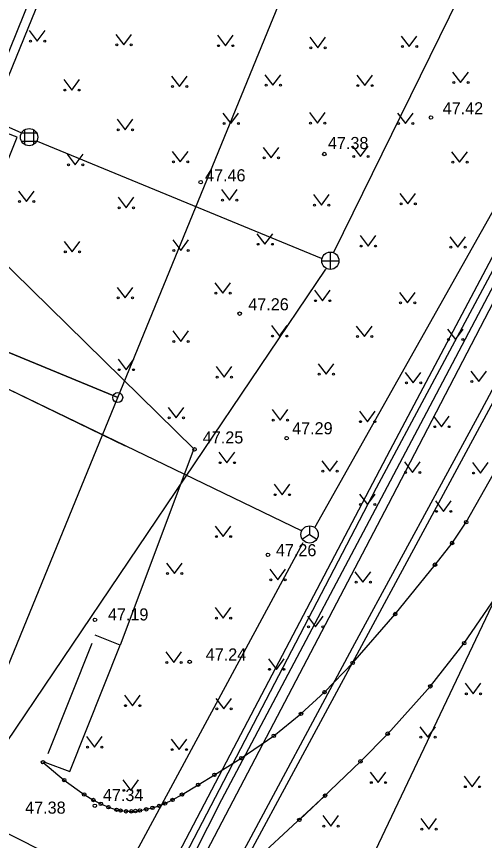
# Model space of a CAD drawing. Extents: x 641249 to 641933, y 6455704 to 6456001.
# Drawn here: x 641814.25 to 641841.33, y 6455746.7 to 6455794.42 of the extents above; entities that cross this region are included whole.
import ezdxf

# ---------------------------------------------------------------- set-up
doc = ezdxf.new("R2010")
doc.units = 0
for name, color, linetype in [('DKAEV', 7, 'Continuous'), ('DTRASS', 7, 'Continuous'), ('HALJASTUS', 7, 'Continuous'), ('HOONE', 7, 'Continuous'), ('HOONEDET', 7, 'Continuous'), ('KKAEV', 7, 'Continuous'), ('KORGUS', 7, 'Continuous'), ('MPKAABEL', 7, 'Continuous'), ('PIIR', 7, 'Continuous'), ('SIKAEV', 7, 'Continuous'), ('SITRASS', 7, 'Continuous'), ('TEE', 7, 'Continuous'), ('TTRASS', 7, 'Continuous')]:
    doc.layers.add(name, color=color, linetype=linetype)

msp = doc.modelspace()

# ---------------------------------------------------------------- linework, layer by layer
at = {"layer": 'DKAEV'}
for p, q in [((641814.547, 6455787.68), (641815.413, 6455787.68)), ((641814.73, 6455786.997), (641814.73, 6455787.863)), ((641815.23, 6455787.863), (641815.23, 6455786.997)), ((641815.413, 6455787.18), (641814.547, 6455787.18))]:
    msp.add_line(p, q, dxfattribs=at)
msp.add_circle((641814.98, 6455787.43), 0.5, dxfattribs=at)
at = {"layer": 'DTRASS'}
for p, q in [((641850.25, 6455816.74), (641832.592, 6455780.758)), ((641807.966, 6455790.566), (641814.503, 6455787.701)), ((641815.437, 6455787.203), (641831.872, 6455780.414)), ((641811.08, 6455748.533), (641832.144, 6455779.783))]:
    msp.add_line(p, q, dxfattribs=at)
at = {"layer": 'HALJASTUS'}
for p, q in [((641814.991, 6455793.597), (641815.455, 6455792.99)), ((641815.455, 6455792.99), (641815.9, 6455793.597)), ((641819.991, 6455793.376), (641820.454, 6455792.769)), ((641820.454, 6455792.769), (641820.9, 6455793.376)), ((641825.876, 6455793.331), (641826.339, 6455792.725)), ((641826.339, 6455792.725), (641826.784, 6455793.331)), ((641831.224, 6455793.211), (641831.687, 6455792.604)), ((641831.687, 6455792.604), (641832.133, 6455793.211)), ((641836.515, 6455793.286), (641836.978, 6455792.68)), ((641836.978, 6455792.68), (641837.424, 6455793.286)), ((641823.221, 6455790.964), (641823.684, 6455790.357)), ((641823.684, 6455790.357), (641824.13, 6455790.964)), ((641828.629, 6455791.043), (641829.092, 6455790.437)), ((641829.092, 6455790.437), (641829.538, 6455791.043)), ((641833.945, 6455791.018), (641834.409, 6455790.411)), ((641834.409, 6455790.411), (641834.854, 6455791.018)), ((641839.488, 6455791.194), (641839.951, 6455790.588)), ((641839.951, 6455790.588), (641840.397, 6455791.194)), ((641816.982, 6455790.764), (641817.446, 6455790.157)), ((641817.446, 6455790.157), (641817.891, 6455790.764)), ((641820.079, 6455788.461), (641820.543, 6455787.855)), ((641820.543, 6455787.855), (641820.988, 6455788.461)), ((641826.196, 6455788.826), (641826.659, 6455788.219)), ((641826.659, 6455788.219), (641827.105, 6455788.826)), ((641831.199, 6455788.85), (641831.662, 6455788.244)), ((641831.662, 6455788.244), (641832.108, 6455788.85)), ((641836.288, 6455788.825), (641836.752, 6455788.219)), ((641836.752, 6455788.219), (641837.197, 6455788.825)), ((641823.265, 6455786.602), (641823.728, 6455785.995)), ((641823.728, 6455785.995), (641824.174, 6455786.602)), ((641828.516, 6455786.839), (641828.98, 6455786.232)), ((641828.98, 6455786.232), (641829.425, 6455786.839)), ((641833.699, 6455786.912), (641834.163, 6455786.305)), ((641834.163, 6455786.305), (641834.608, 6455786.912)), ((641839.43, 6455786.583), (641839.893, 6455785.977)), ((641839.893, 6455785.977), (641840.339, 6455786.583)), ((641817.191, 6455786.435), (641817.654, 6455785.828)), ((641817.654, 6455785.828), (641818.1, 6455786.435)), ((641814.359, 6455784.31), (641814.822, 6455783.703)), ((641814.822, 6455783.703), (641815.268, 6455784.31)), ((641826.107, 6455784.392), (641826.571, 6455783.786)), ((641826.571, 6455783.786), (641827.016, 6455784.392)), ((641831.436, 6455784.1), (641831.9, 6455783.494)), ((641831.9, 6455783.494), (641832.345, 6455784.1)), ((641836.437, 6455784.173), (641836.9, 6455783.567)), ((641836.9, 6455783.567), (641837.346, 6455784.173)), ((641820.124, 6455783.945), (641820.587, 6455783.339)), ((641820.587, 6455783.339), (641821.033, 6455783.945)), ((641828.164, 6455781.831), (641828.627, 6455781.224)), ((641828.627, 6455781.224), (641829.073, 6455781.831)), ((641834.137, 6455781.732), (641834.6, 6455781.125)), ((641834.6, 6455781.125), (641835.046, 6455781.732)), ((641817.014, 6455781.388), (641817.477, 6455780.781)), ((641817.477, 6455780.781), (641817.923, 6455781.388)), ((641823.297, 6455781.476), (641823.76, 6455780.87)), ((641823.76, 6455780.87), (641824.206, 6455781.476)), ((641839.32, 6455781.659), (641839.783, 6455781.052)), ((641839.783, 6455781.052), (641840.229, 6455781.659)), ((641825.73, 6455778.997), (641826.193, 6455778.39)), ((641826.193, 6455778.39), (641826.639, 6455778.997)), ((641820.067, 6455778.731), (641820.53, 6455778.125)), ((641820.53, 6455778.125), (641820.976, 6455778.731)), ((641831.492, 6455778.565), (641831.956, 6455777.958)), ((641831.956, 6455777.958), (641832.401, 6455778.565)), ((641836.404, 6455778.441), (641836.867, 6455777.834)), ((641836.867, 6455777.834), (641837.313, 6455778.441)), ((641829.004, 6455776.518), (641829.468, 6455775.911)), ((641829.468, 6455775.911), (641829.913, 6455776.518)), ((641833.914, 6455776.491), (641834.378, 6455775.885)), ((641834.378, 6455775.885), (641834.823, 6455776.491)), ((641823.297, 6455776.208), (641823.76, 6455775.601)), ((641823.76, 6455775.601), (641824.206, 6455776.208)), ((641839.188, 6455776.311), (641839.651, 6455775.704)), ((641839.651, 6455775.704), (641840.097, 6455776.311)), ((641820.13, 6455774.57), (641820.593, 6455773.963)), ((641820.593, 6455773.963), (641821.039, 6455774.57)), ((641825.8, 6455774.142), (641826.263, 6455773.535)), ((641826.263, 6455773.535), (641826.709, 6455774.142)), ((641831.703, 6455774.304), (641832.167, 6455773.697)), ((641832.167, 6455773.697), (641832.612, 6455774.304)), ((641836.746, 6455773.805), (641837.209, 6455773.198)), ((641837.209, 6455773.198), (641837.655, 6455773.805)), ((641840.532, 6455773.879), (641840.995, 6455773.273)), ((641840.995, 6455773.273), (641841.441, 6455773.879)), ((641823.019, 6455771.782), (641823.482, 6455771.176)), ((641823.482, 6455771.176), (641823.928, 6455771.782)), ((641829.048, 6455771.648), (641829.512, 6455771.041)), ((641829.512, 6455771.041), (641829.957, 6455771.648)), ((641834.092, 6455771.559), (641834.556, 6455770.952)), ((641834.556, 6455770.952), (641835.001, 6455771.559)), ((641838.386, 6455771.267), (641838.849, 6455770.66)), ((641838.849, 6455770.66), (641839.295, 6455771.267)), ((641825.967, 6455769.182), (641826.43, 6455768.575)), ((641826.43, 6455768.575), (641826.876, 6455769.182)), ((641831.911, 6455768.691), (641832.375, 6455768.084)), ((641832.375, 6455768.084), (641832.82, 6455768.691)), ((641836.704, 6455768.619), (641837.168, 6455768.012)), ((641837.168, 6455768.012), (641837.613, 6455768.619)), ((641840.639, 6455768.583), (641841.102, 6455767.977)), ((641841.102, 6455767.977), (641841.548, 6455768.583)), ((641829.157, 6455767.331), (641829.621, 6455766.724)), ((641829.621, 6455766.724), (641830.066, 6455767.331)), ((641834.093, 6455766.758), (641834.557, 6455766.152)), ((641834.557, 6455766.152), (641835.002, 6455766.758)), ((641838.493, 6455766.365), (641838.956, 6455765.758)), ((641838.956, 6455765.758), (641839.402, 6455766.365)), ((641825.752, 6455764.9), (641826.215, 6455764.293)), ((641826.215, 6455764.293), (641826.661, 6455764.9)), ((641822.922, 6455762.763), (641823.385, 6455762.157)), ((641823.385, 6455762.157), (641823.831, 6455762.763)), ((641828.903, 6455762.401), (641829.367, 6455761.794)), ((641829.367, 6455761.794), (641829.812, 6455762.401)), ((641833.835, 6455762.26), (641834.299, 6455761.653)), ((641834.299, 6455761.653), (641834.744, 6455762.26)), ((641825.752, 6455760.184), (641826.215, 6455759.578)), ((641826.215, 6455759.578), (641826.661, 6455760.184)), ((641831.081, 6455759.683), (641831.544, 6455759.077)), ((641831.544, 6455759.077), (641831.99, 6455759.683)), ((641822.886, 6455757.614), (641823.349, 6455757.007)), ((641823.349, 6455757.007), (641823.795, 6455757.614)), ((641828.831, 6455757.215), (641829.294, 6455756.609)), ((641829.294, 6455756.609), (641829.74, 6455757.215)), ((641840.217, 6455755.804), (641840.68, 6455755.197)), ((641840.68, 6455755.197), (641841.126, 6455755.804)), ((641820.493, 6455755.112), (641820.957, 6455754.505)), ((641820.957, 6455754.505), (641821.402, 6455755.112)), ((641825.785, 6455754.927), (641826.249, 6455754.321)), ((641826.249, 6455754.321), (641826.694, 6455754.927)), ((641837.585, 6455753.287), (641838.048, 6455752.681)), ((641838.048, 6455752.681), (641838.494, 6455753.287)), ((641818.304, 6455752.71), (641818.768, 6455752.103)), ((641818.768, 6455752.103), (641819.213, 6455752.71)), ((641823.198, 6455752.565), (641823.662, 6455751.958)), ((641823.662, 6455751.958), (641824.107, 6455752.565)), ((641820.407, 6455750.208), (641820.87, 6455749.601)), ((641820.87, 6455749.601), (641821.316, 6455750.208)), ((641834.719, 6455750.654), (641835.183, 6455750.047)), ((641835.183, 6455750.047), (641835.628, 6455750.654)), ((641840.158, 6455750.42), (641840.622, 6455749.813)), ((641840.622, 6455749.813), (641841.067, 6455750.42)), ((641831.971, 6455748.138), (641832.434, 6455747.531)), ((641832.434, 6455747.531), (641832.88, 6455748.138)), ((641837.644, 6455747.962), (641838.107, 6455747.355)), ((641838.107, 6455747.355), (641838.553, 6455747.962))]:
    msp.add_line(p, q, dxfattribs=at)
for centre in [(641815.054, 6455792.99), (641815.882, 6455792.99), (641820.053, 6455792.769), (641820.882, 6455792.769), (641825.938, 6455792.725), (641826.767, 6455792.725), (641836.577, 6455792.68), (641837.406, 6455792.68), (641831.286, 6455792.604), (641832.115, 6455792.604), (641823.283, 6455790.357), (641824.112, 6455790.357), (641828.691, 6455790.437), (641829.52, 6455790.437), (641834.007, 6455790.411), (641834.836, 6455790.411), (641839.55, 6455790.588), (641840.379, 6455790.588), (641817.045, 6455790.157), (641817.873, 6455790.157), (641820.142, 6455787.855), (641820.971, 6455787.855), (641826.258, 6455788.219), (641827.087, 6455788.219), (641831.261, 6455788.244), (641832.09, 6455788.244), (641836.351, 6455788.219), (641837.179, 6455788.219), (641823.327, 6455785.995), (641824.156, 6455785.995), (641828.579, 6455786.232), (641829.408, 6455786.232), (641833.762, 6455786.305), (641834.59, 6455786.305), (641839.492, 6455785.977), (641840.321, 6455785.977), (641817.253, 6455785.828), (641818.082, 6455785.828), (641814.421, 6455783.703), (641815.25, 6455783.703), (641826.17, 6455783.786), (641826.999, 6455783.786), (641836.499, 6455783.567), (641837.328, 6455783.567), (641820.186, 6455783.339), (641821.015, 6455783.339), (641831.499, 6455783.494), (641832.327, 6455783.494), (641828.226, 6455781.224), (641829.055, 6455781.224), (641817.076, 6455780.781), (641817.905, 6455780.781), (641823.359, 6455780.87), (641824.188, 6455780.87), (641834.199, 6455781.125), (641835.028, 6455781.125), (641839.382, 6455781.052), (641840.211, 6455781.052), (641825.792, 6455778.39), (641826.621, 6455778.39), (641820.129, 6455778.125), (641820.958, 6455778.125), (641831.555, 6455777.958), (641832.383, 6455777.958), (641836.466, 6455777.834), (641837.295, 6455777.834), (641823.359, 6455775.601), (641824.188, 6455775.601), (641829.067, 6455775.911), (641829.895, 6455775.911), (641833.977, 6455775.885), (641834.806, 6455775.885), (641839.25, 6455775.704), (641840.079, 6455775.704), (641820.192, 6455773.963), (641821.021, 6455773.963), (641825.862, 6455773.535), (641826.691, 6455773.535), (641831.766, 6455773.697), (641832.594, 6455773.697), (641836.808, 6455773.198), (641837.637, 6455773.198), (641840.594, 6455773.273), (641823.081, 6455771.176), (641823.91, 6455771.176), (641829.111, 6455771.041), (641829.94, 6455771.041), (641834.155, 6455770.952), (641834.984, 6455770.952), (641838.448, 6455770.66), (641839.277, 6455770.66), (641826.029, 6455768.575), (641826.858, 6455768.575), (641831.974, 6455768.084), (641832.803, 6455768.084), (641836.767, 6455768.012), (641837.596, 6455768.012), (641840.701, 6455767.977), (641829.22, 6455766.724), (641830.048, 6455766.724), (641834.156, 6455766.152), (641834.984, 6455766.152), (641838.555, 6455765.758), (641839.384, 6455765.758), (641825.814, 6455764.293), (641826.643, 6455764.293), (641822.984, 6455762.157), (641823.813, 6455762.157), (641828.966, 6455761.794), (641829.795, 6455761.794), (641833.898, 6455761.653), (641834.726, 6455761.653), (641825.814, 6455759.578), (641826.643, 6455759.578), (641831.143, 6455759.077), (641831.972, 6455759.077), (641822.948, 6455757.007), (641823.777, 6455757.007), (641828.893, 6455756.609), (641829.722, 6455756.609), (641840.279, 6455755.197), (641841.108, 6455755.197), (641820.556, 6455754.505), (641821.384, 6455754.505), (641825.848, 6455754.321), (641826.677, 6455754.321), (641837.647, 6455752.681), (641838.476, 6455752.681), (641818.367, 6455752.103), (641819.196, 6455752.103), (641823.261, 6455751.958), (641824.089, 6455751.958), (641834.782, 6455750.047), (641835.611, 6455750.047), (641840.221, 6455749.813), (641841.049, 6455749.813), (641820.469, 6455749.601), (641821.298, 6455749.601), (641832.033, 6455747.531), (641832.862, 6455747.531), (641837.706, 6455747.355), (641838.535, 6455747.355)]:
    msp.add_circle(centre, 0.055, dxfattribs=at)
at = {"layer": 'HOONE'}
msp.add_lwpolyline([(641816.795, 6455799.83), (641812.57, 6455789.38)], dxfattribs=at)
at = {"layer": 'HOONEDET'}
msp.add_lwpolyline([(641798.037, 6455798.339), (641797.553, 6455798.549), (641801.293, 6455807.163), (641810.72, 6455803.286), (641810.613, 6455803.073), (641817.562, 6455800.275), (641812.646, 6455788.212), (641808.101, 6455789.919)], dxfattribs=at)
at = {"layer": 'KKAEV'}
for p, q in [((641832.41, 6455779.77), (641832.41, 6455780.77)), ((641831.91, 6455780.27), (641832.91, 6455780.27))]:
    msp.add_line(p, q, dxfattribs=at)
msp.add_circle((641832.41, 6455780.27), 0.5, dxfattribs=at)
at = {"layer": 'KORGUS'}
for centre in [(641838.234, 6455788.569), (641832.06, 6455786.451), (641824.91, 6455784.82), (641827.16, 6455777.209), (641829.882, 6455769.997), (641824.556, 6455769.349), (641840.267, 6455765.135), (641839.455, 6455763.922), (641828.8, 6455763.239), (641838.468, 6455762.669), (641836.166, 6455759.813), (641818.791, 6455759.473), (641840.155, 6455758.123), (641824.27, 6455757.048), (641833.703, 6455756.983), (641838.197, 6455755.627), (641832.077, 6455755.291), (641830.712, 6455754.027), (641829.142, 6455752.76), (641835.728, 6455752.881), (641815.781, 6455751.228), (641815.781, 6455751.228), (641827.259, 6455751.467), (641834.152, 6455751.28), (641817.014, 6455750.193), (641825.702, 6455750.502), (641824.757, 6455749.924), (641818.169, 6455749.361), (641823.83, 6455749.355), (641832.106, 6455749.296), (641818.701, 6455749.039), (641818.784, 6455748.709), (641819.128, 6455748.817), (641822.515, 6455748.706), (641822.842, 6455748.834), (641823.283, 6455749.046), (641819.568, 6455748.627), (641820.042, 6455748.477), (641820.272, 6455748.428), (641820.59, 6455748.389), (641820.895, 6455748.384), (641821.136, 6455748.402), (641821.392, 6455748.437), (641821.76, 6455748.502), (641822.12, 6455748.586), (641830.617, 6455747.89)]:
    msp.add_circle(centre, 0.1, dxfattribs=at)
at = {"layer": 'MPKAABEL'}
for points in [[(641814.769, 6455728.134), (641819.098, 6455737.07), (641821.947, 6455742.744), (641826.616, 6455751.657), (641828.452, 6455755.15), (641835.88, 6455769.306), (641843.518, 6455783.732), (641850.725, 6455797.438), (641852.235, 6455800.606), (641854.232, 6455806.454), (641855.455, 6455809.958), (641873.443, 6455844.69), (641877.345, 6455854.626), (641879.488, 6455860.864), (641881.491, 6455866.706), (641882.421, 6455873.164), (641882.594, 6455874.217), (641882.768, 6455878.889), (641883.132, 6455887.105), (641883.133, 6455888.045), (641881.818, 6455893.564), (641877.841, 6455901.916), (641874.404, 6455908.987), (641873.53, 6455910.782)], [(641874.165, 6455843.895), (641870.656, 6455836.682), (641865.854, 6455828.347), (641858.218, 6455813.957), (641855.401, 6455808.839), (641852.658, 6455799.715), (641849.916, 6455794.152), (641837.976, 6455771.475), (641826.104, 6455749.045), (641815.561, 6455728.193)], [(641874.462, 6455843.717), (641871.024, 6455836.777), (641864.876, 6455825.972), (641860.55, 6455817.884), (641857.297, 6455811.855), (641855.746, 6455808.811), (641855.298, 6455807.379), (641854.637, 6455805.383), (641853.3, 6455800.763), (641852.903, 6455799.509), (641842.086, 6455778.333), (641835.748, 6455766.157), (641818.212, 6455732.601), (641815.661, 6455727.764)], [(641814.961, 6455728), (641816.993, 6455732.081), (641822.809, 6455743.53), (641835.084, 6455767.115), (641844.745, 6455785.197), (641852.308, 6455799.77), (641855.499, 6455809.19), (641860.4, 6455818.94)], [(641815.334, 6455727.821), (641821.202, 6455739.219), (641827.279, 6455745.083), (641851.165, 6455789.388), (641864.92, 6455810.736), (641889.552, 6455802.66)], [(641815.291, 6455728.037), (641821.049, 6455739.669), (641826.972, 6455745.32), (641833.827, 6455758.104), (641841.182, 6455771.65), (641845.021, 6455778.837), (641855.771, 6455796.24), (641865.006, 6455810.1), (641889.351, 6455802.376)]]:
    msp.add_lwpolyline(points, dxfattribs=at)
at = {"layer": 'PIIR'}
for points in [[(641809.1, 6455819.19), (641783.67, 6455787.4), (641820.11, 6455772.35), (641835.42, 6455809.8)], [(641783.67, 6455787.4), (641761.52, 6455754.99), (641805.85, 6455737.46), (641820.11, 6455772.35)]]:
    msp.add_lwpolyline(points, close=True, dxfattribs=at)
msp.add_circle((641820.11, 6455772.35), 0.285, dxfattribs=at)
at = {"layer": 'SIKAEV'}
for p, q in [((641831.21, 6455764.92), (641831.21, 6455764.42)), ((641831.21, 6455764.42), (641830.795, 6455764.145)), ((641831.21, 6455764.42), (641831.625, 6455764.145))]:
    msp.add_line(p, q, dxfattribs=at)
msp.add_circle((641831.21, 6455764.42), 0.5, dxfattribs=at)
at = {"layer": 'SITRASS'}
for p, q in [((641831.506, 6455764.819), (641855.805, 6455808.041)), ((641808.706, 6455775.275), (641820.54, 6455769.562)), ((641808.706, 6455775.275), (641830.753, 6455764.631)), ((641830.826, 6455763.93), (641817.686, 6455739.591))]:
    msp.add_line(p, q, dxfattribs=at)
at = {"layer": 'TEE'}
for p, q in [((641824.505, 6455769.387), (641820.255, 6455758.006)), ((641818.612, 6455758.108), (641816.059, 6455751.721))]:
    msp.add_line(p, q, dxfattribs=at)
for points in [[(641824.505, 6455769.387), (641811.984, 6455781.68), (641814.292, 6455787.421), (641812.493, 6455788.109), (641812.578, 6455789.403)], [(641828.363, 6455745.831), (641832.106, 6455749.296), (641830.617, 6455747.89), (641834.152, 6455751.28), (641835.728, 6455752.881), (641838.197, 6455755.627), (641840.155, 6455758.123), (641842.642, 6455761.748), (641846.298, 6455767.98), (641849.414, 6455773.677), (641850.744, 6455775.888), (641851.667, 6455777.154), (641852.545, 6455778.017), (641853.177, 6455778.416), (641853.786, 6455778.607), (641854.332, 6455778.574), (641855.018, 6455778.338)], [(641815.781, 6455751.228), (641815.781, 6455751.228), (641817.014, 6455750.193), (641818.169, 6455749.361), (641818.701, 6455749.039), (641819.128, 6455748.817), (641819.568, 6455748.627), (641820.042, 6455748.477), (641820.272, 6455748.428), (641820.59, 6455748.389), (641820.895, 6455748.384), (641821.136, 6455748.402), (641821.392, 6455748.437), (641821.76, 6455748.502), (641822.12, 6455748.586), (641822.515, 6455748.706), (641822.842, 6455748.834), (641823.283, 6455749.046), (641823.83, 6455749.355), (641824.757, 6455749.924), (641825.702, 6455750.502), (641827.259, 6455751.467), (641829.142, 6455752.76), (641830.712, 6455754.027), (641832.077, 6455755.291), (641833.703, 6455756.983), (641836.166, 6455759.813), (641838.468, 6455762.669), (641839.455, 6455763.922), (641840.267, 6455765.135), (641842.174, 6455768.501)], [(641815.881, 6455751.233), (641817.344, 6455750.699), (641820.255, 6455758.006), (641818.806, 6455758.589)]]:
    msp.add_lwpolyline(points, dxfattribs=at)
at = {"layer": 'TTRASS'}
for points in [[(641829.033, 6455733.487), (641849.834, 6455777.29), (641854.931, 6455775.139), (641868.728, 6455804.206), (641876.265, 6455820.473), (641886.688, 6455816.968)], [(641792.436, 6455755.792), (641811.829, 6455744.791), (641813.174, 6455747.391), (641817.86, 6455745.024), (641814.38, 6455738.154), (641825.793, 6455732.537)]]:
    msp.add_lwpolyline(points, dxfattribs=at)

# ---------------------------------------------------------------- texts
at = {"layer": 'KORGUS'}
for s, p in [('47.42', (641838.91, 6455788.75)), ('47.38', (641832.27, 6455786.74)), ('47.46', (641825.16, 6455784.87)), ('47.26', (641827.66, 6455777.4)), ('47.29', (641830.2, 6455770.22)), ('47.25', (641825.03, 6455769.69)), ('47.26', (641829.26, 6455763.16)), ('47.19', (641819.54, 6455759.44)), ('47.24', (641825.2, 6455757.12)), ('47.34', (641819.25, 6455748.98)), ('47.38', (641814.75, 6455748.25))]:
    msp.add_text(s, height=0.7, dxfattribs=at).set_placement(p)

doc.saveas('drawing.dxf')
